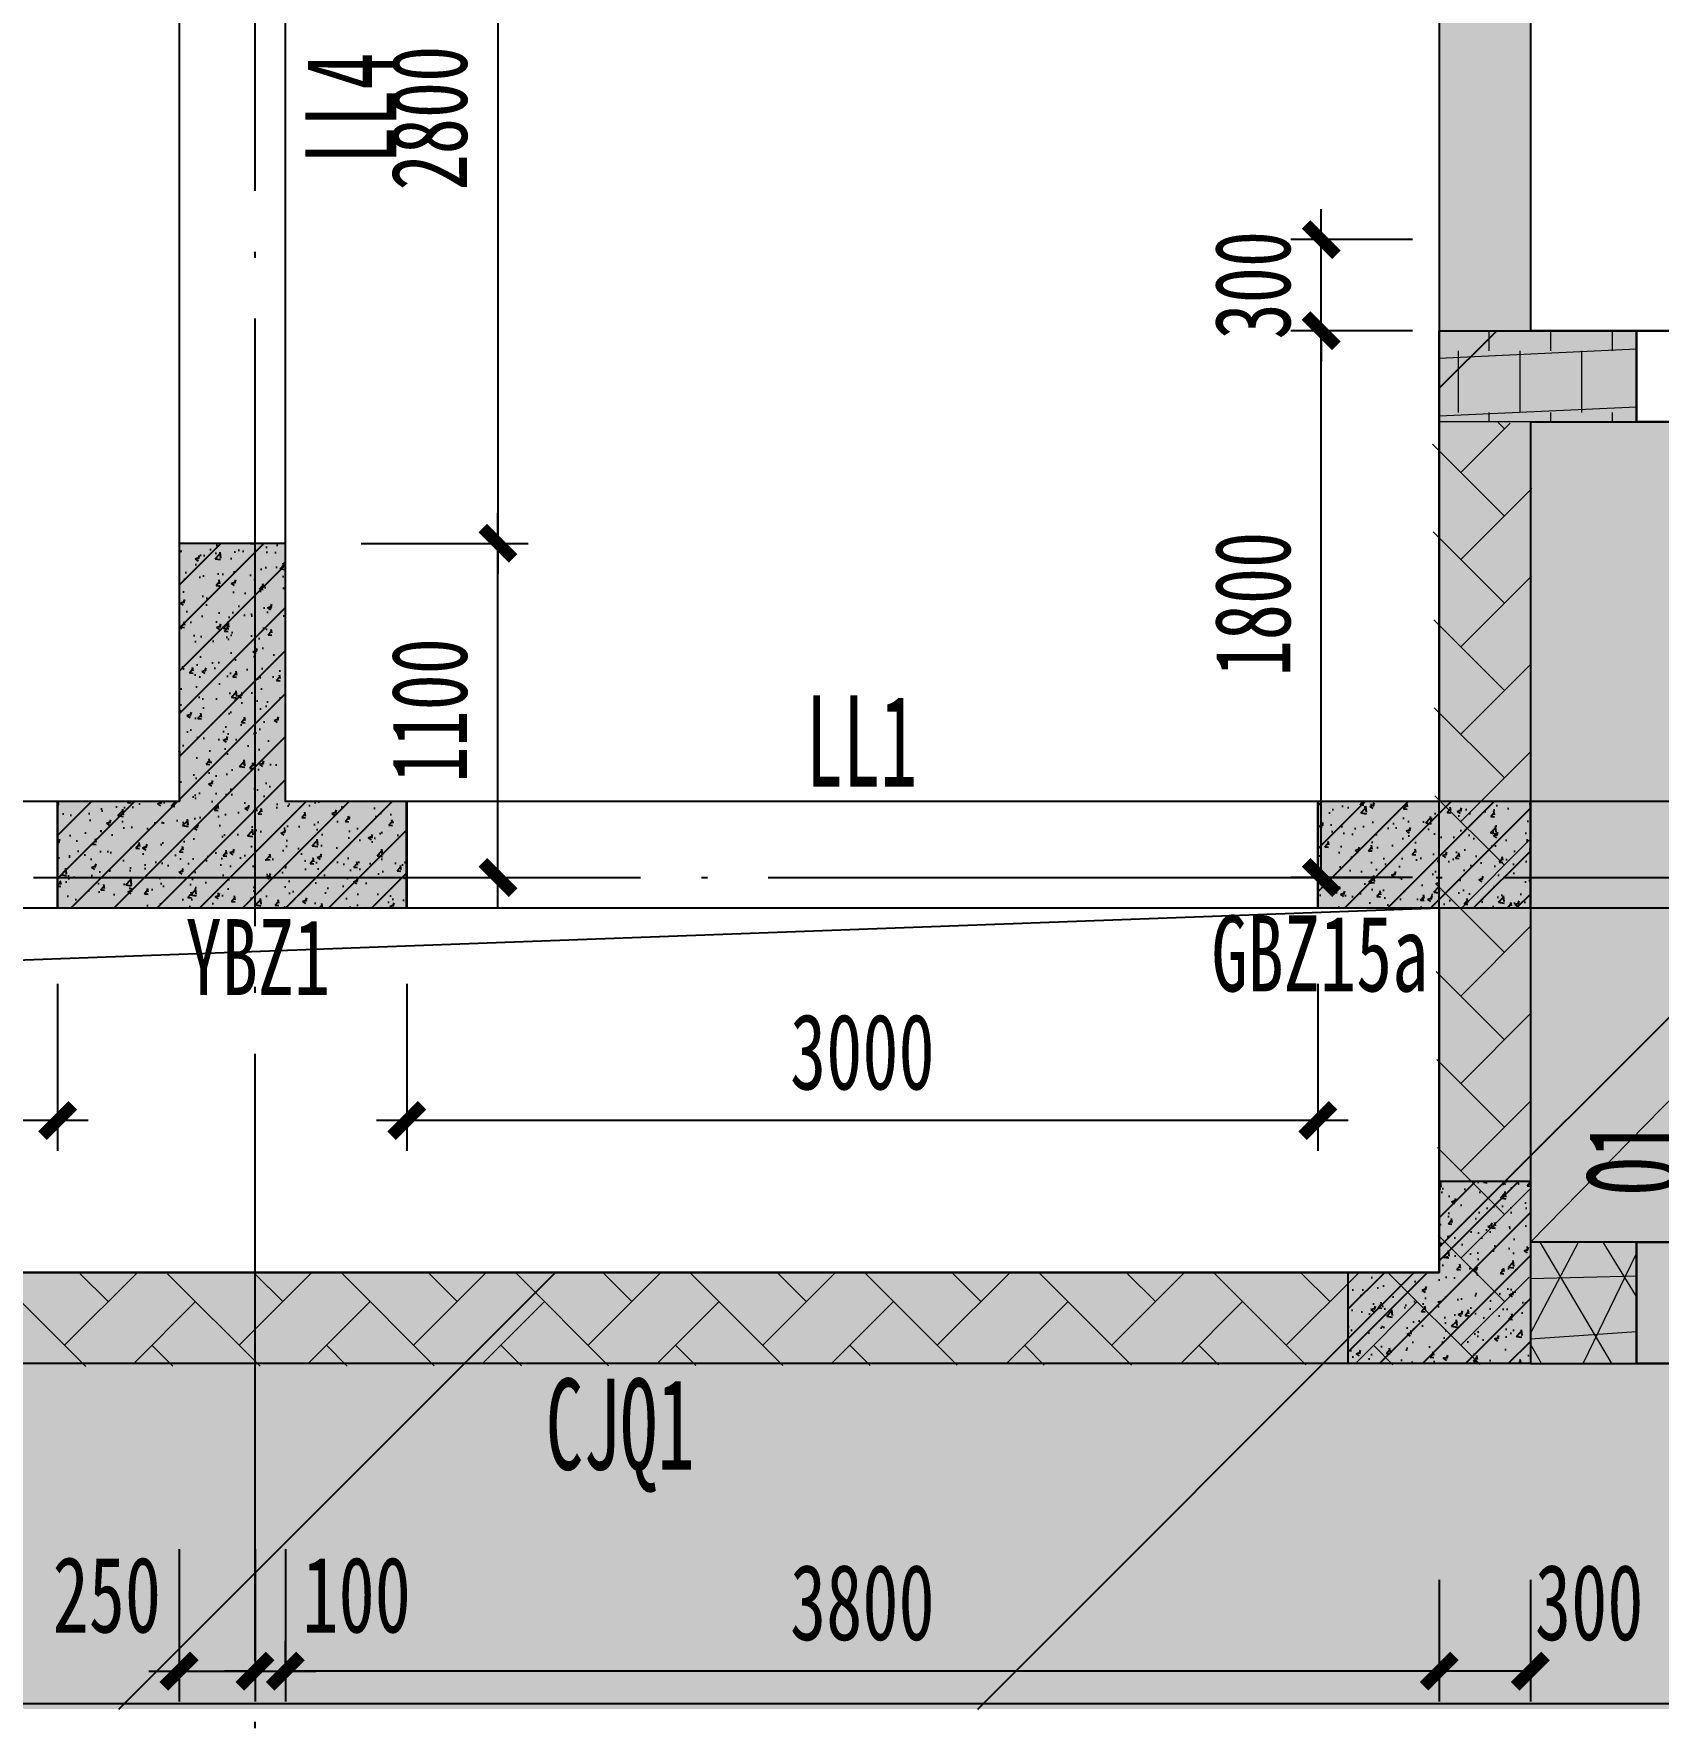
# Model space of a CAD drawing. Extents: x -3200781797 to -8106663, y 494714 to 1244925.
# Drawn here: x -8147079 to -8141730, y 519442 to 525017 of the extents above; entities that cross this region are included whole.
import ezdxf
from ezdxf.xclip import XClip

# ---------------------------------------------------------------- set-up
doc = ezdxf.new("R2010")
doc.units = 0
doc.header["$LTSCALE"] = 1000
doc.header["$MEASUREMENT"] = 0
doc.header["$XCLIPFRAME"] = 0
for name, pattern in [('3#-轴线$0$DOTE', [2.4200000000000004, 2, -0.2, 0.02, -0.2]), ('3#4#5#模板$0$CONTINOUS', [0]), ('DASH', [0.35, 0.25, -0.1])]:
    doc.linetypes.add(name, pattern=pattern)
doc.layers.get('Defpoints').update_dxf_attribs({"color": 30, "linetype": 'DASH'})
for name, color, linetype in [('3#-B1$0$S-SLAB-HOLE', 5, 'Continuous'), ('3#-B1$0$S-WALL', 40, 'Continuous'), ('3#-B1$0$S-WALL-BEAM', 120, 'Continuous'), ('3#-B1$0$S-WALL-HATC', 253, 'Continuous'), ('3#-轴线$0$A-ANNO-DOTE', 10, '3#-轴线$0$DOTE'), ('3#4#5#模板$0$S-ANNO-TEXT', 7, 'Continuous'), ('3#4#5#模板$0$S-SLAB-TEXT', 120, 'Continuous'), ('3#4#5#模板$0$S-WALL-COLU', 252, '3#4#5#模板$0$CONTINOUS'), ('3#4#5#模板$0$S-WALL-COLU-HATC', 16, 'Continuous'), ('3#4#5#模板$0$THIN', 7, 'Continuous'), ('DIM', 3, 'Continuous'), ('S-PC-FQ-WYQ', 4, 'Continuous'), ('S-WALL-BEAM-TEXT', 2, 'Continuous'), ('S-WALL-COLU-TEXT', 2, 'Continuous'), ('S-WALL-DIMS', 50, 'Continuous'), ('地库模板$0$HATCH', 254, 'Continuous'), ('地库模板$0$pt墙体$0$WALL', 7, 'Continuous'), ('地库模板$0$墙体$0$墙体$0$墙体$0$A-WALL-CONC', 40, 'Continuous')]:
    doc.layers.add(name, color=color, linetype=linetype)
for name, color, linetype, lineweight in [('WALL-TEXT', 2, 'Continuous', 25), ('地库模板$0$S-ANNO-THIN', 3, 'Continuous', 15), ('地库模板$0$S-SLAB-LOWE-HATC', 193, 'Continuous', 18), ('地库模板$0$S-WALL-BEAM', 120, 'Continuous', 25), ('地库模板$0$S-WALL-CCAD-IPW', 150, 'Continuous', 15), ('地库模板$0$S-WALL-CCAD-NPW', 221, 'Continuous', 15)]:
    doc.layers.add(name, color=color, linetype=linetype, lineweight=lineweight)
doc.styles.add('TSSD_Dimension', font='', dxfattribs={"width": 0.7})
doc.styles.add('楷体', font='', dxfattribs={"width": 0.6})
doc.styles.add('楷体GB312', font='', dxfattribs={"width": 0.8})
doc.styles.get('TSSD_Dimension').set_extended_font_data('KaiTi_GB2312')
doc.styles.get('楷体').set_extended_font_data('KaiTi_GB2312')
doc.styles.get('楷体GB312').set_extended_font_data('楷体_GB2312')
doc.dimstyles.new('TSSD_100_100', dxfattribs={"dimtxt": 250, "dimasz": 100, "dimexe": 100, "dimexo": 250, "dimgap": 100, "dimtad": 1, "dimdec": 0, "dimzin": 0, "dimdsep": 46, "dimtxsty": 'TSSD_Dimension', "dimblk": 'ARCHTICK', "dimcen": 0, "dimdle": 100, "dimclrt": 7, "dimadec": 0, "dimazin": 0, "dimtfac": 1, "dimtdec": 0, "dimtix": 1, "dimtmove": 2, "dimatfit": 3, "dimfxl": 1, "dimtolj": 1, "dimtzin": 0, "dimarcsym": 0})
doc.dimstyles.new('TSSD_100_100$0', dxfattribs={"dimtxt": 250, "dimasz": 100, "dimexe": 100, "dimexo": 0, "dimgap": 100, "dimtad": 1, "dimdec": 0, "dimzin": 0, "dimdsep": 46, "dimtxsty": 'TSSD_Dimension', "dimblk1": 'ARCHTICK', "dimblk2": 'ARCHTICK', "dimsah": 1, "dimcen": 0, "dimclrt": 7, "dimadec": 0, "dimazin": 0, "dimtfac": 1, "dimtdec": 0, "dimtix": 1, "dimtmove": 2, "dimatfit": 3, "dimldrblk": 'ARCHTICK', "dimfxl": 300, "dimfxlon": 1, "dimtvp": 0.7, "dimtolj": 1, "dimtzin": 0, "dimarcsym": 0})

# ---------------------------------------------------------------- blocks, each defined once
blk = doc.blocks.new('q1')
at = {"layer": 'WALL-TEXT', "style": '楷体', "width": 0.6}
blk.add_text('Q1', height=300, rotation=90, dxfattribs=at).set_placement((-8138945.827728911, 457745.6522787121))
blk.add_text('CJQ1', height=300, dxfattribs=at).set_placement((-8142675.838744563, 456840.4624744844))
blk = doc.blocks.new('_ArchTick')
at = {"color": 0, "linetype": 'ByBlock', "const_width": 0.4}
blk.add_lwpolyline([(-0.5, -0.5), (0.5, 0.5)], dxfattribs=at)
blk = doc.blocks.new('*D335')
at = {"layer": 'Defpoints', "color": 0, "transparency": 16777216}
for p in [(-8146250.435511568, 523339.3897460627), (-8145550.435511646, 523339.3897460627), (-8146250.435511568, 522239.3897460627)]:
    blk.add_point(p, dxfattribs=at)
at = {"layer": 'S-WALL-DIMS', "color": 0, "lineweight": -2, "transparency": 16777216}
for p, q in [((-8145550.435511646, 522139.3897460627), (-8145550.435511646, 523439.3897460627)), ((-8146000.435511568, 523339.3897460627), (-8145450.435511646, 523339.3897460627)), ((-8146000.435511568, 522239.3897460627), (-8145450.435511646, 522239.3897460627))]:
    blk.add_line(p, q, dxfattribs=at)
at = {"layer": 'S-WALL-DIMS', "color": 0, "lineweight": -2, "transparency": 16777216, "xscale": 100, "yscale": 100, "zscale": 100}
for p, rotation in [((-8145550.435511646, 523339.3897460627), 90), ((-8145550.435511646, 522239.3897460627), 270)]:
    blk.add_blockref('_ArchTick', p, dxfattribs=dict(at, rotation=rotation))
at = {"layer": 'S-WALL-DIMS', "color": 7, "transparency": 16777216, "insert": (-8145775.435511644, 522789.3897460649), "char_height": 250, "attachment_point": 5, "rotation": 90, "style": 'TSSD_Dimension'}
blk.add_mtext('\\A1;1100', dxfattribs=at)
blk = doc.blocks.new('*D100')
at = {"layer": 'Defpoints', "color": 0, "transparency": 16777216}
for p in [(-8145850.435511564, 522139.3897460625), (-8142850.435511564, 522139.3897460625), (-8145850.435511564, 521439.3897460625)]:
    blk.add_point(p, dxfattribs=at)
at = {"layer": 'S-WALL-DIMS', "color": 0, "lineweight": -2, "transparency": 16777216}
for p, q in [((-8145850.435511564, 521889.3897460625), (-8145850.435511564, 521339.3897460625)), ((-8142850.435511564, 521889.3897460625), (-8142850.435511564, 521339.3897460625)), ((-8142750.435511564, 521439.3897460625), (-8145950.435511564, 521439.3897460625))]:
    blk.add_line(p, q, dxfattribs=at)
at = {"layer": 'S-WALL-DIMS', "color": 0, "lineweight": -2, "transparency": 16777216, "xscale": 100, "yscale": 100, "zscale": 100, "rotation": 180}
blk.add_blockref('_ArchTick', (-8145850.435511564, 521439.3897460625), dxfattribs=at)
at = {"layer": 'S-WALL-DIMS', "color": 0, "lineweight": -2, "transparency": 16777216, "xscale": 100, "yscale": 100, "zscale": 100}
blk.add_blockref('_ArchTick', (-8142850.435511564, 521439.3897460625), dxfattribs=at)
at = {"layer": 'S-WALL-DIMS', "color": 7, "transparency": 16777216, "insert": (-8144350.435511564, 521664.3897460625), "char_height": 250, "attachment_point": 5, "style": 'TSSD_Dimension'}
blk.add_mtext('\\A1;3000', dxfattribs=at)
blk = doc.blocks.new('*D115')
at = {"layer": 'Defpoints', "color": 0, "transparency": 16777216}
for p in [(-8149150.435511564, 522139.3897460625), (-8147000.435511564, 522139.3897460625), (-8149150.435511564, 521439.3897460625)]:
    blk.add_point(p, dxfattribs=at)
at = {"layer": 'S-WALL-DIMS', "color": 0, "lineweight": -2, "transparency": 16777216}
for p, q in [((-8149150.435511564, 521889.3897460625), (-8149150.435511564, 521339.3897460625)), ((-8147000.435511564, 521889.3897460625), (-8147000.435511564, 521339.3897460625)), ((-8146900.435511564, 521439.3897460625), (-8149250.435511564, 521439.3897460625))]:
    blk.add_line(p, q, dxfattribs=at)
at = {"layer": 'S-WALL-DIMS', "color": 0, "lineweight": -2, "transparency": 16777216, "xscale": 100, "yscale": 100, "zscale": 100, "rotation": 180}
blk.add_blockref('_ArchTick', (-8149150.435511564, 521439.3897460625), dxfattribs=at)
at = {"layer": 'S-WALL-DIMS', "color": 0, "lineweight": -2, "transparency": 16777216, "xscale": 100, "yscale": 100, "zscale": 100}
blk.add_blockref('_ArchTick', (-8147000.435511564, 521439.3897460625), dxfattribs=at)
at = {"layer": 'S-WALL-DIMS', "color": 7, "transparency": 16777216, "insert": (-8148075.435511564, 521664.3897460625), "char_height": 250, "attachment_point": 5, "style": 'TSSD_Dimension'}
blk.add_mtext('\\A1;2150', dxfattribs=at)
blk = doc.blocks.new('*D198')
at = {"layer": 'Defpoints', "color": 0, "transparency": 16777216}
for p in [(-8146250.435511568, 526139.3897460627), (-8146250.435511568, 523339.3897460627), (-8145550.435511646, 523339.3897460627)]:
    blk.add_point(p, dxfattribs=at)
at = {"layer": 'S-WALL-DIMS', "color": 0, "lineweight": -2, "transparency": 16777216}
for p, q in [((-8145550.435511646, 526239.3897460627), (-8145550.435511646, 523239.3897460627)), ((-8146000.435511568, 526139.3897460627), (-8145450.435511646, 526139.3897460627)), ((-8146000.435511568, 523339.3897460627), (-8145450.435511646, 523339.3897460627))]:
    blk.add_line(p, q, dxfattribs=at)
at = {"layer": 'S-WALL-DIMS', "color": 0, "lineweight": -2, "transparency": 16777216, "xscale": 100, "yscale": 100, "zscale": 100}
for p, rotation in [((-8145550.435511646, 526139.3897460627), 90), ((-8145550.435511646, 523339.3897460627), 270)]:
    blk.add_blockref('_ArchTick', p, dxfattribs=dict(at, rotation=rotation))
at = {"layer": 'S-WALL-DIMS', "color": 7, "transparency": 16777216, "insert": (-8145775.435511644, 524739.3897460649), "char_height": 250, "attachment_point": 5, "rotation": 90, "style": 'TSSD_Dimension'}
blk.add_mtext('\\A1;2800', dxfattribs=at)
blk = doc.blocks.new('an-3-b1')
at = {"layer": 'S-WALL-COLU-TEXT', "style": '楷体GB312', "width": 0.7}
for s, p in [('YBZ1', (-7946579.056034276, 521852.1707209046)), ('GBZ15a', (-7943200.757363603, 521864.3480006261))]:
    blk.add_text(s, height=250, dxfattribs=at).set_placement(p)
blk = doc.blocks.new('*D888')
at = {"layer": 'Defpoints', "color": 0, "transparency": 16777216}
for p in [(62200, -113649.4747134217), (62300, -113649.4747134217), (62300, -114300.8814430279)]:
    blk.add_point(p, dxfattribs=at)
at = {"layer": 'DIM', "color": 0, "lineweight": -2, "transparency": 16777216}
for p, q in [((62200, -113899.4747134217), (62200, -114400.8814430279)), ((62300, -113899.4747134217), (62300, -114400.8814430279)), ((62200, -114300.8814430279), (62100, -114300.8814430279)), ((62200, -114300.8814430279), (62300, -114300.8814430279)), ((62300, -114300.8814430279), (62400, -114300.8814430279))]:
    blk.add_line(p, q, dxfattribs=at)
at = {"layer": 'DIM', "color": 0, "lineweight": -2, "transparency": 16777216, "xscale": 100, "yscale": 100, "zscale": 100}
blk.add_blockref('_ArchTick', (62200, -114300.8814430279), dxfattribs=at)
at = {"layer": 'DIM', "color": 0, "lineweight": -2, "transparency": 16777216, "xscale": 100, "yscale": 100, "zscale": 100, "rotation": 180}
blk.add_blockref('_ArchTick', (62300, -114300.8814430279), dxfattribs=at)
at = {"layer": 'DIM', "color": 7, "transparency": 16777216, "insert": (62534.67567567527, -114050.8814430279), "char_height": 250, "attachment_point": 5, "style": 'TSSD_Dimension'}
blk.add_mtext('\\A1;100', dxfattribs=at)
blk = doc.blocks.new('*D889')
at = {"layer": 'Defpoints', "color": 0, "transparency": 16777216}
for p in [(61950, -113649.4747134217), (62200, -113649.4747134217), (62200, -114300.8814430279)]:
    blk.add_point(p, dxfattribs=at)
at = {"layer": 'DIM', "color": 0, "lineweight": -2, "transparency": 16777216}
for p, q in [((61950, -113899.4747134217), (61950, -114400.8814430279)), ((62200, -113899.4747134217), (62200, -114400.8814430279)), ((61850, -114300.8814430279), (62300, -114300.8814430279))]:
    blk.add_line(p, q, dxfattribs=at)
at = {"layer": 'DIM', "color": 0, "lineweight": -2, "transparency": 16777216, "xscale": 100, "yscale": 100, "zscale": 100, "rotation": 180}
blk.add_blockref('_ArchTick', (61950, -114300.8814430279), dxfattribs=at)
at = {"layer": 'DIM', "color": 0, "lineweight": -2, "transparency": 16777216, "xscale": 100, "yscale": 100, "zscale": 100}
blk.add_blockref('_ArchTick', (62200, -114300.8814430279), dxfattribs=at)
at = {"layer": 'DIM', "color": 7, "transparency": 16777216, "insert": (61711.91891891882, -114050.8814430279), "char_height": 250, "attachment_point": 5, "style": 'TSSD_Dimension'}
blk.add_mtext('\\A1;250', dxfattribs=at)
blk = doc.blocks.new('*D935')
at = {"layer": 'Defpoints', "color": 0, "transparency": 16777216}
for p in [(66100.00622218661, -113288.29220582), (66400.00622010045, -113288.2922058201), (66100.00622218661, -114300.8814430279)]:
    blk.add_point(p, dxfattribs=at)
at = {"layer": 'DIM', "color": 0, "lineweight": -2, "transparency": 16777216}
for p, q in [((66100.00622218661, -114000.8814430279), (66100.00622218661, -114400.8814430279)), ((66400.00622010045, -114000.8814430279), (66400.00622010045, -114400.8814430279)), ((66400.00622010045, -114300.8814430279), (66100.00622218661, -114300.8814430279))]:
    blk.add_line(p, q, dxfattribs=at)
at = {"layer": 'DIM', "color": 0, "lineweight": -2, "transparency": 16777216, "xscale": 100, "yscale": 100, "zscale": 100, "rotation": 180}
blk.add_blockref('_ArchTick', (66100.00622218661, -114300.8814430279), dxfattribs=at)
at = {"layer": 'DIM', "color": 0, "lineweight": -2, "transparency": 16777216, "xscale": 100, "yscale": 100, "zscale": 100}
blk.add_blockref('_ArchTick', (66400.00622010045, -114300.8814430279), dxfattribs=at)
at = {"layer": 'DIM', "color": 7, "transparency": 16777216, "insert": (66593.67739127204, -114075.8814430279), "char_height": 250, "attachment_point": 5, "style": 'TSSD_Dimension'}
blk.add_mtext('\\A1;300', dxfattribs=at)
blk = doc.blocks.new('*D936')
at = {"layer": 'Defpoints', "color": 0, "transparency": 16777216}
for p in [(66100.00622218661, -113288.29220582), (62300, -114300.8814430279), (62300, -114300.8814430279)]:
    blk.add_point(p, dxfattribs=at)
at = {"layer": 'DIM', "color": 0, "lineweight": -2, "transparency": 16777216}
for p, q in [((66100.00622218661, -114000.8814430279), (66100.00622218661, -114400.8814430279)), ((62300, -114300.8814430279), (62300, -114200.8814430279)), ((66100.00622218661, -114300.8814430279), (62300, -114300.8814430279))]:
    blk.add_line(p, q, dxfattribs=at)
at = {"layer": 'DIM', "color": 0, "lineweight": -2, "transparency": 16777216, "xscale": 100, "yscale": 100, "zscale": 100, "rotation": 180}
blk.add_blockref('_ArchTick', (62300, -114300.8814430279), dxfattribs=at)
at = {"layer": 'DIM', "color": 0, "lineweight": -2, "transparency": 16777216, "xscale": 100, "yscale": 100, "zscale": 100}
blk.add_blockref('_ArchTick', (66100.00622218661, -114300.8814430279), dxfattribs=at)
at = {"layer": 'DIM', "color": 7, "transparency": 16777216, "insert": (64200.00311109331, -114075.8814430279), "char_height": 250, "attachment_point": 5, "style": 'TSSD_Dimension'}
blk.add_mtext('\\A1;3800', dxfattribs=at)
blk = doc.blocks.new('*D937')
at = {"layer": 'Defpoints', "color": 0, "transparency": 16777216}
for p in [(65711.26675340443, -109888.2922058203), (66100.00622010048, -109888.2922058203), (66099.99999999817, -111688.2922058202)]:
    blk.add_point(p, dxfattribs=at)
at = {"layer": 'DIM', "color": 0, "lineweight": -2, "transparency": 16777216}
for p, q in [((66011.26675340443, -109888.2922058203), (65611.26675340443, -109888.2922058203)), ((65711.26675340443, -111688.2922058202), (65711.26675340443, -109888.2922058203)), ((66011.26675340443, -111688.2922058202), (65611.26675340443, -111688.2922058202))]:
    blk.add_line(p, q, dxfattribs=at)
at = {"layer": 'DIM', "color": 0, "lineweight": -2, "transparency": 16777216, "xscale": 100, "yscale": 100, "zscale": 100}
for p, rotation in [((65711.26675340443, -109888.2922058203), 90), ((65711.26675340443, -111688.2922058202), 270)]:
    blk.add_blockref('_ArchTick', p, dxfattribs=dict(at, rotation=rotation))
at = {"layer": 'DIM', "color": 7, "transparency": 16777216, "insert": (65486.26675340438, -110788.2922058202), "char_height": 250, "attachment_point": 5, "rotation": 90, "style": 'TSSD_Dimension'}
blk.add_mtext('\\A1;1800', dxfattribs=at)
blk = doc.blocks.new('*D938')
at = {"layer": 'Defpoints', "color": 0, "transparency": 16777216}
for p in [(65711.26675340443, -109588.3870545052), (66100.00622010048, -109588.3870545052), (66100.00622010048, -109888.2922058203)]:
    blk.add_point(p, dxfattribs=at)
at = {"layer": 'DIM', "color": 0, "lineweight": -2, "transparency": 16777216}
for p, q in [((65711.26675340443, -109588.3870545052), (65711.26675340443, -109488.3870545052)), ((66011.26675340443, -109588.3870545052), (65611.26675340443, -109588.3870545052)), ((65711.26675340443, -109888.2922058203), (65711.26675340443, -109588.3870545052)), ((66011.26675340443, -109888.2922058203), (65611.26675340443, -109888.2922058203)), ((65711.26675340443, -109888.2922058203), (65711.26675340443, -109988.2922058203))]:
    blk.add_line(p, q, dxfattribs=at)
at = {"layer": 'DIM', "color": 0, "lineweight": -2, "transparency": 16777216, "xscale": 100, "yscale": 100, "zscale": 100}
for p, rotation in [((65711.26675340443, -109588.3870545052), 270), ((65711.26675340443, -109888.2922058203), 90)]:
    blk.add_blockref('_ArchTick', p, dxfattribs=dict(at, rotation=rotation))
at = {"layer": 'DIM', "color": 7, "transparency": 16777216, "insert": (65486.26675340438, -109738.3396301627), "char_height": 250, "attachment_point": 5, "rotation": 90, "style": 'TSSD_Dimension'}
blk.add_mtext('\\A1;300', dxfattribs=at)
blk = doc.blocks.new('3#-轴线')
at = {"layer": '3#-轴线$0$A-ANNO-DOTE'}
for points in [[(24350, -16100), (24350, -3200)], [(-3000, -11100), (44800, -11100)]]:
    blk.add_lwpolyline(points, dxfattribs=at)
blk = doc.blocks.new('3#-B1')
at = {"layer": '3#-B1$0$S-WALL-HATC'}
for points in [[(28550, -4700), (28250, -5000), (28250, -9200), (28450, -9166.666666666657), (28549.91870257794, -9299.999977969099)], [(28450, -9166.666666666657), (28250, -9200), (28250, -10850), (28400, -11037.5), (28550, -11200), (28550, -9300)], [(28550, -9600), (28900.00622010045, -9600), (28900.00622010045, -9300), (28550, -9300), (28450, -9466.666666666657)], [(24450, -10850), (24450, -10000), (24100, -10000), (24100, -10850), (24300, -10966.66666666666)], [(24100, -10850), (23699.99999999997, -10850), (23699.99999999997, -11200), (24350, -11200), (24300, -10966.66666666666)], [(24350, -11200), (24850.00000000006, -11200), (24850.00000000006, -10850), (24450, -10850), (24300, -10966.66666666666)], [(28250, -10850), (27849.99999999997, -10850), (27849.99999999994, -11200), (28250, -11200), (28400, -11037.5)], [(28400, -11037.5), (28250, -11200), (28250, -12400), (28550, -12700), (28550, -11200)], [(28549.99999999997, -12700), (28900.00622010042, -12700), (28900.03330638952, -12300.04743168261), (28550.02708628908, -12300.04743168261), (28449.99999999997, -12566.66666666666)], [(28550, -12700), (28250, -12400), (21075, -12400), (20900, -12466.66666666666), (20900, -12700)]]:
    blk.add_hatch(color=256, dxfattribs=at).paths.add_polyline_path(points)
at = {"layer": '3#-B1$0$S-SLAB-HOLE'}
blk.add_lwpolyline([(21075, -12400), (21410.98467369634, -11451.36375223467), (28250, -11200)], dxfattribs=at)
at = {"layer": '3#-B1$0$S-WALL'}
for p, q in [((28550, -4700), (28550, -9300)), ((28250, -5000), (28250, -9500)), ((28900.00622010045, -9300.094848684967), (28550, -9300)), ((28900.00622010045, -9600.094848684967), (28900.00622010045, -9300.094848684967)), ((28250, -9500), (28250, -10850)), ((28550, -9600), (28900.00622010045, -9600.094848684967)), ((28550, -9600), (28550, -11200)), ((24450, -10000), (24100, -10000)), ((24100, -10000), (24100, -10850)), ((24450, -10850), (24450, -10000)), ((24100, -10850), (23699.99999999997, -10850)), ((23699.99999999997, -10850), (23700, -11200)), ((24850.00000000006, -10850), (24450, -10850)), ((24850.00000000006, -11200), (24850.00000000006, -10850)), ((28250, -10850), (27849.99999999997, -10850)), ((27849.99999999997, -10850), (27849.99999999994, -11200)), ((23700, -11200), (24350, -11200)), ((24350, -11200), (24850.00000000006, -11200)), ((27849.99999999994, -11200), (28250, -11200)), ((28250, -11200), (28250, -12400)), ((28550, -11200), (28550, -12700)), ((28900.00622010042, -12300.09484868497), (28549.99999999997, -12300)), ((28900.00622010042, -12700.09484868497), (28900.00622010042, -12300.09484868497)), ((28250, -12400), (21075, -12400)), ((28550, -12700), (20900, -12700)), ((28549.99999999997, -12700), (28900.00622010042, -12700.09484868497))]:
    blk.add_line(p, q, dxfattribs=at)
at = {"layer": '3#-B1$0$S-WALL-BEAM'}
for p, q in [((24100, -7200), (24100, -10000)), ((24450, -10000), (24450, -7200))]:
    blk.add_line(p, q, dxfattribs=at)
for points in [[(28900.00622010045, -9600.094848684967), (30400.00622016005, -9600.094848684967), (30400.00622016005, -9300.094848684967), (28900.00622010045, -9300.094848684967)], [(21600.00000000003, -11200), (23699.99999999997, -11200), (23699.99999999997, -10850), (21600.00000000003, -10850)], [(24850.00000000006, -11200), (27849.99999999997, -11200), (27849.99999999997, -10850), (24850.00000000006, -10850)], [(28550, -11200), (31200, -11200), (31200, -10850), (28550, -10850)], [(28900.00622010042, -12700.09484868497), (30400.00622016002, -12700.09484868497), (30400.00622016002, -12300.09484868497), (28900.00622010042, -12300.09484868497)]]:
    blk.add_lwpolyline(points, close=True, dxfattribs=at)
at = {"layer": '3#-B1$0$S-SLAB-HOLE'}
blk.add_blockref('3#-轴线', (0, 0), dxfattribs=at)
blk = doc.blocks.new('地库模板$0$B1墙')
at = {"layer": '地库模板$0$S-SLAB-LOWE-HATC'}
h = blk.add_hatch(dxfattribs=at)
h.set_pattern_fill('HEX', color=256, scale=150)
h.set_pattern_definition([(0, (4200.075412988663, -94190.0647560358), (0, 824.8889999999999), [476.25, -952.5]), (120, (4200.075412988663, -94190.0647560358), (-714.3748293023417, -412.4444999999998), [476.2499999999879, -952.4999999999759]), (59.99999999999999, (4676.325412988663, -94190.0647560358), (-714.3748293023417, 412.4445000000001), [476.25, -952.5])])
h.paths.add_polyline_path([(83900.09546113014, -73090.11121165752), (83900.09546113014, -60590.1111638546), (76700.00097072124, -60590.1111638546), (76700.00097072124, -57939.90259093046), (69050.00180190802, -57939.90259093046), (69050.00180190802, -60590.11876803637), (62250.00214743614, -60590.11851984262), (62250.00207620859, -62540.11850899458), (60050.00207614899, -62540.11850899458), (60050.00207608938, -67089.99611783028), (59250.00207608938, -67089.99611783028), (59250.00207608938, -68789.99611753225), (57450.87079411745, -68789.99611711502), (57450.00207608938, -70791.01439213753), (46249.99864882231, -70791.01439225674), (46249.99864882231, -67691.01439225674), (43599.99864882231, -67691.01439225674), (43599.99864882231, -70791.01439225674), (28299.99864882231, -70791.01439225674), (28299.99864882231, -67691.01439225674), (25649.99864882231, -67691.01439225674), (25649.99864882231, -70790.11121165752), (14949.99864882231, -70790.11121165752), (14949.99864882231, -64039.99925816059), (12950.65376424789, -64039.99925816059), (12950.65376394987, -62190.00523895025), (11300.00041282177, -62190.00643664598), (11299.99979871511, -60390.00719583035), (6300.009561240673, -60390.0037817359), (6300.006379067898, -63490.00004148483), (4200.064873576164, -63490.00525665283), (4200.075412988663, -94190.0647560358), (30500.00090563297, -94190.0647560358), (30500.00132483244, -87189.99611711502), (58400.19225078821, -87189.19145864248), (58400.19225078821, -85990.11121165752), (61200.19224727154, -85990.11121165752), (61200.19224727154, -82790.11121165752), (70400.19224727154, -82790.11121165752), (70400.19224727154, -82190.11121165752), (73800.19224727154, -82190.11121165752), (73800.19224727154, -82790.11121165752), (82300.19224727154, -82790.11121165752), (82299.77588760853, -96449.99611711502), (107150.0007142425, -96449.99611711502), (107150.0011600256, -89499.99341702461), (149099.9992355704, -89499.99610811472), (149099.9992157817, -74390.09370613098), (147500.0042831302, -74390.09392184019), (147500.0034233332, -72590.09677255154), (147249.9990915656, -72590.09624493122), (147250.002892077, -70790.11121195555), (136500.0954611301, -70790.11121165752), (136500.0954611301, -69290.11121171713), (133850.0954611301, -69290.11121171713), (133850.0954611897, -70790.11121165752), (126000.0954611301, -70790.11121165752), (126000.0954611301, -73090.11121165752), (118150.0954610705, -73090.11121165752), (118150.0954611301, -69990.11121165752), (115500.0954611301, -69990.11121165752), (115500.0954610705, -73089.99611705542), (97250.09546113014, -73089.99611711502), (97250.09546113014, -69990.11121165752), (94600.09546113014, -69990.11121165752), (94600.09546107054, -73090.11121213436)])
at = {"layer": '地库模板$0$S-WALL-CCAD-IPW'}
h = blk.add_hatch(dxfattribs=at)
h.set_pattern_fill('AR-HBONE', color=256, scale=2, style=0)
h.set_pattern_definition([(45, (-525585599.6341744, -299565550.9644977), (0, 287.3681958742129), [609.6, -203.2]), (135, (-525585455.9501744, -299565407.2804977), (2.842170943040401e-14, 287.3681958742129), [609.6, -203.2])])
h.paths.add_polyline_path([(28599.99864888191, -70491.01439225674), (28599.99864882231, -67691.01439225674), (28299.9986487627, -67691.01439225674), (28299.99864882231, -70791.01439225674), (43599.99864882231, -70791.01439225674), (43599.99864882231, -67691.01439225674), (43299.99864882231, -67691.01439225674), (43299.99864882231, -70491.01439225674)])
at = {"layer": '地库模板$0$S-WALL-CCAD-NPW'}
h = blk.add_hatch(dxfattribs=at)
h.set_pattern_fill('AR-B88', color=5, style=0)
h.set_pattern_definition([(0, (-525585599.6341744, -299565850.9644977), (0, 203.2), []), (90, (-525585599.6341744, -299565850.9644977), (-101.6, 203.2), [203.2, -203.2])])
h.paths.add_polyline_path([(43299.99864882231, -67391.01439225674), (43949.99864882231, -67391.01439225674), (43949.99864882231, -67691.01439225674), (43299.99864882231, -67691.01439225674)])
h = blk.add_hatch(dxfattribs=at)
h.set_pattern_fill('NET3', color=256, scale=60, style=0)
h.set_pattern_definition([(0, (-526236599.7136281, -299563251.8677429), (0, 190.5), []), (59.99999999999999, (-526236599.7136281, -299563251.8677429), (-164.9778394209355, 95.25000000000003), []), (120, (-526236599.7136281, -299563251.8677429), (-164.9778394209356, -95.24999999999996), [])])
h.paths.add_polyline_path([(43599.99864882231, -70391.01439225674), (43949.99864882231, -70391.01439225674), (43949.99864882231, -70791.01439225674), (43599.99864882231, -70791.01439225674)])
at = {"layer": '地库模板$0$S-SLAB-LOWE-HATC', "const_width": 0.5}
blk.add_lwpolyline([(58400.19225078821, -87189.19145864248), (30500.00132483244, -87189.99611711502), (30500.00090563297, -94190.0647560358), (4200.075412988663, -94190.0647560358), (4200.064873576164, -63490.00525665283), (6300.006379067898, -63490.00004148483), (6300.009561240673, -60390.0037817359), (11299.99979871511, -60390.00719583035), (11300.00041282177, -62190.00643664598), (12950.65376394987, -62190.00523895025), (12950.65376424789, -64039.99925816059), (14949.99864882231, -64039.99925816059), (14949.99864882231, -70790.11121165752), (25649.99864882231, -70790.11121165752), (25649.99864882231, -67691.01439225674), (28299.99864882231, -67691.01439225674), (28299.99864882231, -70791.01439225674), (43599.99864882231, -70791.01439225674), (43599.99864882231, -67691.01439225674), (46249.99864882231, -67691.01439225674), (46249.99864882231, -70791.01439225674), (57450.00207608938, -70791.01439213753)], dxfattribs=at)
at = {"layer": '地库模板$0$S-WALL-BEAM'}
for points in [[(45449.99864888191, -67691.01439225674), (43949.99864882231, -67691.01439225674), (43949.99864882231, -67391.01439225674), (45449.99864888191, -67391.01439225674)], [(43949.99864882231, -70391.01439225674), (45449.99864882231, -70391.01439225674), (45449.99864882231, -70791.01439225674), (43949.99864882231, -70791.01439225674)]]:
    blk.add_lwpolyline(points, close=True, dxfattribs=at)
at = {"layer": '地库模板$0$S-WALL-CCAD-IPW', "const_width": 0.25}
blk.add_lwpolyline([(28599.99864882231, -67691.01439225674), (28599.99864888191, -70491.01439225674), (43299.99864882231, -70491.01439225674), (43299.99864882231, -67691.01439225674), (43599.99864882231, -67691.01439225674), (43599.99864882231, -70791.01439225674), (28299.99864882231, -70791.01439225674), (28299.9986487627, -67691.01439225674)], close=True, dxfattribs=at)
at = {"layer": '地库模板$0$S-WALL-CCAD-NPW', "color": 5}
blk.add_lwpolyline([(43299.99864882231, -67391.01439225674), (43949.99864882231, -67391.01439225674), (43949.99864882231, -67691.01439225674), (43299.99864882231, -67691.01439225674)], close=True, dxfattribs=at)
at = {"layer": '地库模板$0$S-WALL-CCAD-NPW'}
blk.add_lwpolyline([(43599.99864882231, -70391.01439225674), (43949.99864882231, -70391.01439225674), (43949.99864882231, -70791.01439225674), (43599.99864882231, -70791.01439225674)], close=True, dxfattribs=at)
blk = doc.blocks.new('地库模板')
at = {"layer": '地库模板$0$HATCH'}
h = blk.add_hatch(dxfattribs=at)
h.set_pattern_fill('METAL', color=256, scale=500, style=0)
h.set_pattern_definition([(45, (0, 0), (-1414.213562373095, 1414.213562373095), [])])
h.paths.add_polyline_path([(525942549.6328276, 299507559.95017), (525942549.6328232, 299505260.8459888), (525942249.6328232, 299505260.845987), (525942249.6328232, 299495059.9501054), (525932149.6328232, 299495059.95017), (525932149.6328232, 299498159.9501054), (525928899.6328232, 299498159.9501054), (525928899.6328253, 299495059.95017), (525914199.6328456, 299495059.9502311), (525914199.6328233, 299495059.95017), (525914199.6328232, 299498159.9501054), (525910949.6328232, 299498159.9501054), (525910949.6328188, 299495059.9502311), (525910949.6328232, 299495059.95017), (525900849.6328232, 299495059.95017), (525900849.6328232, 299505460.9574872), (525900549.6329122, 299505460.9586945), (525900549.6329122, 299469960.4192083), (525946799.8261207, 299469960.4192083), (525946799.8261293, 299472910.4192069), (525943999.8261285, 299472910.4191903), (525943999.8260754, 299478060.9683806), (525944299.8267708, 299478060.9683806), (525944299.8260349, 299479260.8526928), (525947099.8274053, 299479260.8538793), (525947099.825438, 299482460.8525041), (525956399.730298, 299482460.8540679), (525956399.9225454, 299482860.853286), (525958999.8264217, 299482860.853286), (525958999.8264217, 299482460.853286), (525967599.8264217, 299482460.853286), (525967599.8264217, 299469960.4192083), (526034999.629934, 299469960.4192083), (526034999.6320881, 299507260.6369975), (526032800.8073006, 299507246.231072), (526032800.8079108, 299495045.1106799), (526022399.7296355, 299495059.9501054), (526022399.7296356, 299496560.853286), (526019149.7296355, 299496560.853286), (526019149.7296355, 299495059.9501054), (526011299.7296355, 299495059.9501054), (526011299.7296355, 299492810.853286), (526004049.7296355, 299492810.853286), (526004049.7296355, 299495860.853286), (526000799.7296355, 299495860.853286), (526000799.7296355, 299492760.853286), (525983149.7296356, 299492760.853286), (525983149.7296355, 299495860.853286), (525979899.7296356, 299495860.853286), (525979899.7296355, 299492760.853286), (525969799.7296355, 299492760.853286), (525969799.7297168, 299505260.853286), (525978149.7296355, 299505262.1129352), (525978149.7296355, 299510210.853286), (525981249.7296355, 299510210.853286), (525981249.7296355, 299505260.853286), (525999049.7296355, 299505260.853286), (525999049.7296355, 299510210.853286), (526002149.7296355, 299510210.853286), (526002149.7296359, 299505260.853286), (526012399.7296355, 299505260.853286), (526012399.7296355, 299507560.853286), (526021099.711919, 299507560.853286), (526021099.7296355, 299510450.4192083), (526021099.7296355, 299510655.9275637), (526021099.711919, 299510660.3375743), (526021099.711919, 299511210.853286), (526022649.6343589, 299511210.853286), (526024149.7296355, 299511210.853286), (526024149.729446, 299507800.5391532), (526024149.7296356, 299507800.5390553), (526024149.7296356, 299507562.1129352), (526034999.6313393, 299507460.8543122), (526032799.7296355, 299558251.0002456), (526012199.6339587, 299558251.0002456), (526012199.6339587, 299560451.0002456), (525961899.6336578, 299560451.0002456), (525961899.6336578, 299574950.5661679), (525946349.6329122, 299574950.5642042), (525946349.6329122, 299560450.9982819), (525900549.6329122, 299560450.9982819), (525900549.6329122, 299507559.95017), (525909099.6328232, 299507561.2121011), (525909099.6328232, 299510609.95017), (525912949.6328232, 299510609.95017), (525912949.6328233, 299507559.95017), (525930149.6328233, 299507559.95017), (525930149.6328232, 299510609.95017), (525933949.6328232, 299510609.95017), (525933949.6328233, 299507559.95017)])
at = {"layer": '地库模板$0$pt墙体$0$WALL', "elevation": 6.981273997616174e-09}
blk.add_lwpolyline([(525914199.6328456, 299495059.9502311), (525928899.6328232, 299495059.95017), (525928899.6328253, 299495059.9502293), (525928899.6328232, 299498159.9501054), (525932149.6328232, 299498159.9501054), (525932149.6328232, 299495059.95017), (525942249.6328232, 299495059.9501054)], dxfattribs=at)
at = {"layer": '地库模板$0$S-ANNO-THIN'}
blk.add_line((525929199.6328232, 299495159.9501054), (525931849.6328232, 299497859.9501054), dxfattribs=at)
at = {"layer": '地库模板$0$墙体$0$墙体$0$墙体$0$A-WALL-CONC'}
blk.add_blockref('地库模板$0$B1墙', (525885599.6341744, 299565550.9644977), dxfattribs=at)
blk = doc.blocks.new('Q-BIM')
at = {"layer": 'DIM'}
for base, p1, p2, picture, middle in [((65711.26675340443, -109588.3870545052), (66100.00622010045, -109888.2922058202), (66100.00622010045, -109588.3870545052), '*D938', (65486.26675340438, -109738.3396301627)), ((65711.26675340443, -109888.2922058203), (66099.99999999814, -111688.2922058201), (66100.00622010045, -109888.2922058202), '*D937', (65486.26675340438, -110788.2922058202))]:
    dim = blk.add_linear_dim(base=base, p1=p1, p2=p2, angle=90, dimstyle='TSSD_100_100$0', dxfattribs=at)
    dim.commit()
    dim.dimension.update_dxf_attribs({"geometry": picture, "text_midpoint": middle})
dim = blk.add_linear_dim(base=(62300, -114300.8814430279), p1=(66100.00622218661, -113288.29220582), p2=(62300, -114300.8814430279), dimstyle='TSSD_100_100$0', dxfattribs=at)
dim.commit()
dim.dimension.update_dxf_attribs({"geometry": '*D936', "text_midpoint": (64200.00311109331, -114075.8814430279)})
for base, p1, p2, dimstyle, picture, middle in [((66100.00622218661, -114300.8814430279), (66400.00622010045, -113288.2922058201), (66100.00622218661, -113288.29220582), 'TSSD_100_100$0', '*D935', (66593.67739127204, -114075.8814430279)), ((62200, -114300.8814430279), (61950, -113649.4747134217), (62200, -113649.4747134217), 'TSSD_100_100', '*D889', (61711.91891891882, -114050.8814430279)), ((62300, -114300.8814430279), (62200, -113649.4747134217), (62300, -113649.4747134217), 'TSSD_100_100', '*D888', (62534.67567567527, -114050.8814430279))]:
    dim = blk.add_linear_dim(base=base, p1=p1, p2=p2, dimstyle=dimstyle, dxfattribs=at)
    dim.commit()
    dim.dimension.update_dxf_attribs({"geometry": picture, "text_midpoint": middle, "dimtype": 128})

msp = doc.modelspace()

# ---------------------------------------------------------------- hatches: boundary and pattern name
at = {"layer": '3#4#5#模板$0$S-WALL-COLU-HATC'}
h = msp.add_hatch(dxfattribs=at)
h.set_pattern_fill('ARMORED', color=256, scale=10, style=0)
h.set_pattern_definition([(49.99999999999999, (11409.11104482692, 62428.383306704), (143.4520365201507, -12.55042699651902), [15, -165]), (355, (11409.11104482692, 62428.383306704), (-27.7502667226, 150.4384267400024), [12, -132]), (100.4514, (11421.06538082659, 62427.3374387041), (115.7018763428043, 137.8879084121907), [12.748038, -140.2284224]), (46.18420000000002, (11409.11104482692, 62468.383306704), (213.4482097251289, -33.10380286580362), [22.5, -247.5]), (96.6356, (11426.89839382656, 62465.62464530405), (186.9325411097407, 194.8235741800883), [19.1220576, -210.3426]), (351.1842, (11409.11104482692, 62468.383306704), (186.9323890267254, 194.8237201850649), [18, -198]), (21, (11429.11104482692, 62458.383306704), (119.3814104236923, -80.52377813306776), [15, -165]), (326.0000000000001, (11429.11104482692, 62458.383306704), (48.66306638431634, 145.0300090093706), [12, -132]), (71.4514, (11439.05949142668, 62451.67298550403), (168.044525716298, 64.50609934199048), [12.748038, -140.2284224]), (37.50000000000001, (11409.11104482692, 62428.383306704), (2.431971063458134, 66.5787707662623), [0, -130.4, 0, -134, 0, -132.5]), (7.499999999999999, (11409.11104482692, 62428.383306704), (52.61390748842972, 78.88234237647205), [0, -76.39999999999999, 0, -127.4, 0, -50.5]), (327.5, (11364.51104482729, 62428.383306704), (106.7644872344818, -4.510974346875951), [0, -50, 0, -156, 0, -207]), (317.5, (11344.51104482729, 62428.383306704), (116.6372338684772, 20.02099646646354), [0, -65, 0, -103.6, 0, -147]), (45, (11409.11104482692, 62428.383306704), (-70.71067811865476, 70.71067811865476), [])])
h.paths.add_polyline_path([(-8146676.435511587, 522489.3897460625), (-8147000.435511587, 522489.3897460625), (-8147000.435511587, 522139.3897460625), (-8145851.435511587, 522139.3897460625), (-8145851.435511587, 522489.3897460625), (-8146250.435511587, 522489.3897460625), (-8146250.435511587, 523339.3897460625), (-8146600.435511587, 523339.3897460625), (-8146600.435511587, 522489.3897460625)])
h = msp.add_hatch(dxfattribs=at)
h.set_pattern_fill('ARMORED', color=256, scale=10, style=0)
h.set_pattern_definition([(49.99999999999999, (-3041.889671142213, 63299.26156865759), (143.4520365201507, -12.55042699651902), [15, -165]), (355, (-3041.889671142213, 63299.26156865759), (-27.7502667226, 150.4384267400024), [12, -132]), (100.4514, (-3029.935335142538, 63298.21570065757), (115.7018763428043, 137.8879084121907), [12.748038, -140.2284224]), (46.18420000000002, (-3041.889671142213, 63339.26156865759), (213.4482097251289, -33.10380286580362), [22.5, -247.5]), (96.6356, (-3024.102322142571, 63336.50290725753), (186.9325411097407, 194.8235741800883), [19.1220576, -210.3426]), (351.1842, (-3041.889671142213, 63339.26156865759), (186.9323890267254, 194.8237201850649), [18, -198]), (21, (-3021.889671142213, 63329.26156865759), (119.3814104236923, -80.52377813306776), [15, -165]), (326.0000000000001, (-3021.889671142213, 63329.26156865759), (48.66306638431634, 145.0300090093706), [12, -132]), (71.4514, (-3011.941224542446, 63322.55124745762), (168.044525716298, 64.50609934199048), [12.748038, -140.2284224]), (37.50000000000001, (-3041.889671142213, 63299.26156865759), (2.431971063458134, 66.5787707662623), [0, -130.4, 0, -134, 0, -132.5]), (7.499999999999999, (-3041.889671142213, 63299.26156865759), (52.61390748842972, 78.88234237647205), [0, -76.39999999999999, 0, -127.4, 0, -50.5]), (327.5, (-3086.489671141841, 63299.26156865759), (106.7644872344818, -4.510974346875951), [0, -50, 0, -156, 0, -207]), (317.5, (-3106.489671141841, 63299.26156865759), (116.6372338684772, 20.02099646646354), [0, -65, 0, -103.6, 0, -147]), (45, (-3041.889671142213, 63299.26156865759), (-70.71067811865476, 70.71067811865476), [])])
h.paths.add_polyline_path([(-8142150.435511587, 522139.3897460624), (-8142150.435511587, 522489.3897460624), (-8142850.435511587, 522489.3897460624), (-8142850.435511587, 522139.3897460624), (-8142450.435511587, 522139.3897460624)])
h = msp.add_hatch(dxfattribs=at)
h.set_pattern_fill('ARMORED', color=256, scale=10, style=0)
h.set_pattern_definition([(49.99999999999999, (-2741.873330173083, 63399.26156865759), (143.4520365201507, -12.55042699651902), [15, -165]), (355, (-2741.873330173083, 63399.26156865759), (-27.7502667226, 150.4384267400024), [12, -132]), (100.4514, (-2729.918994173408, 63398.21570065757), (115.7018763428043, 137.8879084121907), [12.748038, -140.2284224]), (46.18420000000002, (-2741.873330173083, 63439.26156865759), (213.4482097251289, -33.10380286580362), [22.5, -247.5]), (96.6356, (-2724.085981173441, 63436.50290725753), (186.9325411097407, 194.8235741800883), [19.1220576, -210.3426]), (351.1842, (-2741.873330173083, 63439.26156865759), (186.9323890267254, 194.8237201850649), [18, -198]), (21, (-2721.873330173083, 63429.26156865759), (119.3814104236923, -80.52377813306776), [15, -165]), (326.0000000000001, (-2721.873330173083, 63429.26156865759), (48.66306638431634, 145.0300090093706), [12, -132]), (71.4514, (-2711.924883573316, 63422.55124745762), (168.044525716298, 64.50609934199048), [12.748038, -140.2284224]), (37.50000000000001, (-2741.873330173083, 63399.26156865759), (2.431971063458134, 66.5787707662623), [0, -130.4, 0, -134, 0, -132.5]), (7.499999999999999, (-2741.873330173083, 63399.26156865759), (52.61390748842972, 78.88234237647205), [0, -76.39999999999999, 0, -127.4, 0, -50.5]), (327.5, (-2786.47333017271, 63399.26156865759), (106.7644872344818, -4.510974346875951), [0, -50, 0, -156, 0, -207]), (317.5, (-2806.47333017271, 63399.26156865759), (116.6372338684772, 20.02099646646354), [0, -65, 0, -103.6, 0, -147]), (45, (-2741.873330173083, 63399.26156865759), (-70.71067811865476, 70.71067811865476), [])])
h.paths.add_polyline_path([(-8142150.435511587, 520639.3897460624), (-8142750.435511587, 520639.3897460624), (-8142750.435511587, 520939.3897460625), (-8142450.435511587, 520939.3897460625), (-8142450.435511587, 521239.3897460624), (-8142150.435511587, 521239.3897460624)])

# ---------------------------------------------------------------- linework, layer by layer
at = {"layer": '3#4#5#模板$0$S-WALL-COLU', "linetype": 'ByBlock'}
for points in [[(-8146676.435511587, 522489.3897460625), (-8147000.435511587, 522489.3897460625), (-8147000.435511587, 522139.3897460625), (-8145851.435511587, 522139.3897460625), (-8145851.435511587, 522489.3897460625), (-8146250.435511587, 522489.3897460625), (-8146250.435511587, 523339.3897460625), (-8146600.435511587, 523339.3897460625), (-8146600.435511587, 522489.3897460625), (-8146676.435511587, 522489.3897460625)], [(-8142150.435511587, 522139.3897460624), (-8142150.435511587, 522489.3897460624), (-8142850.435511587, 522489.3897460624), (-8142850.435511587, 522139.3897460624), (-8142450.435511587, 522139.3897460624)], [(-8142150.435511587, 520639.3897460624), (-8142750.435511587, 520639.3897460624), (-8142750.435511587, 520939.3897460625), (-8142450.435511587, 520939.3897460625), (-8142450.435511587, 521239.3897460624), (-8142150.435511587, 521239.3897460624), (-8142150.435511587, 520639.3897460624), (-8142150.435511587, 520639.3897460624)]]:
    msp.add_lwpolyline(points, close=True, dxfattribs=at)
at = {"layer": '3#4#5#模板$0$THIN'}
msp.add_lwpolyline([(-8172723.913258744, 519520.0878179665), (-8149900.076612774, 519520.0878179665), (-8149830.076612774, 519740.0878179665), (-8149710.076612774, 519300.0878179665), (-8149640.076612774, 519520.0878179665), (-8126816.239966803, 519520.0878179665)], dxfattribs=at)

# ---------------------------------------------------------------- block references
at = {"layer": '3#4#5#模板$0$S-ANNO-TEXT'}
msp.add_blockref('3#-B1', (-8170700.435511587, 533339.3897460625), dxfattribs=at)
at = {"layer": '3#4#5#模板$0$S-SLAB-TEXT'}
ref = msp.add_blockref('地库模板', (-534071350.0621147, -298974120.6552081), dxfattribs=at)
XClip(ref).set_block_clipping_path([(525899461.1018211, 299493622.6433331), (525943879.1367252, 299511172.56280804)])
at = {"layer": 'S-PC-FQ-WYQ'}
msp.add_blockref('an-3-b1', (-200000, 0), dxfattribs=at)
at = {"layer": 'S-WALL-DIMS'}
msp.add_blockref('Q-BIM', (-8208550.435511587, 633927.6819518826), dxfattribs=at)
at = {"layer": 'WALL-TEXT'}
msp.add_blockref('q1', (-2716.873330173083, 63449.36117803265), dxfattribs=at)

# ---------------------------------------------------------------- texts
at = {"layer": 'S-WALL-BEAM-TEXT', "style": '楷体', "width": 0.6}
msp.add_text('LL4', height=300, rotation=90, dxfattribs=at).set_placement((-8145884.909282088, 524587.8098637841))
msp.add_text('LL1', height=300, dxfattribs=at).set_placement((-8144536.464803571, 522538.6896214425))

# ---------------------------------------------------------------- dimensions: what is measured, and where the dimension line sits
at = {"layer": 'S-WALL-DIMS'}
for base, p1, p2, angle, picture, middle in [((-8145550.435511646, 523339.3897460627), (-8146250.435511564, 526139.3897460625), (-8146250.435511564, 523339.3897460625), 270, '*D198', (-8145775.435511644, 524739.3897460649)), ((-8145550.435511646, 523339.3897460627), (-8146250.435511564, 522239.3897460625), (-8146250.435511564, 523339.3897460625), 90, '*D335', (-8145775.435511644, 522789.3897460649)), ((-8149150.435511564, 521439.3897460625), (-8147000.435511564, 522139.3897460625), (-8149150.435511564, 522139.3897460625), 180, '*D115', (-8148075.435511564, 521664.3897460625)), ((-8145850.435511564, 521439.3897460625), (-8142850.435511564, 522139.3897460625), (-8145850.435511564, 522139.3897460625), 180, '*D100', (-8144350.435511564, 521664.3897460625))]:
    dim = msp.add_linear_dim(base=base, p1=p1, p2=p2, angle=angle, dimstyle='TSSD_100_100', dxfattribs=at)
    dim.commit()
    dim.dimension.update_dxf_attribs({"geometry": picture, "text_midpoint": middle})

doc.saveas('drawing.dxf')
